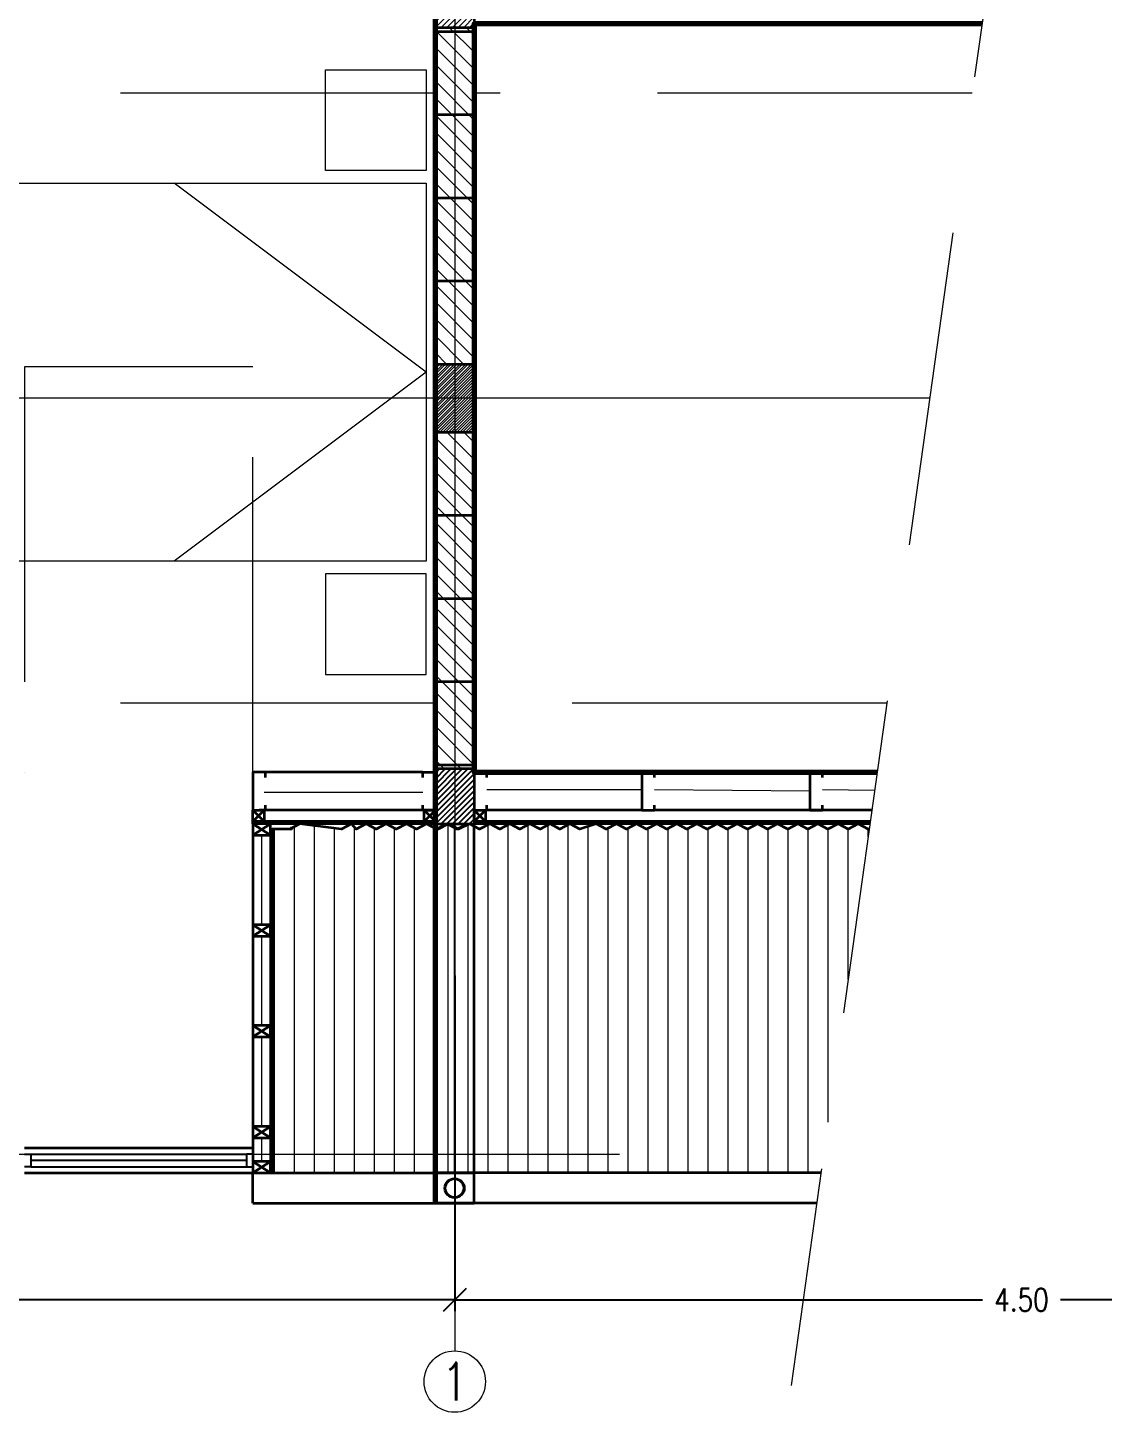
# Model space of a CAD drawing. Header units: metres. Extents: x 45 to 666, y -23 to 325.
# Drawn here: x 279.01 to 283.28, y 131.8 to 137.29 of the extents above; entities that cross this region are included whole.
import ezdxf

# ---------------------------------------------------------------- set-up
doc = ezdxf.new("R2010")
doc.units = ezdxf.units.M
doc.header["$LTSCALE"] = 5
doc.header["$MEASUREMENT"] = 0
doc.linetypes.add('HIDDEN', pattern=[0.375, 0.25, -0.125])
doc.layers.get('0').update_dxf_attribs({"color": 30})
doc.layers.get('DEFPOINTS').update_dxf_attribs({"color": 210})
for name, color, linetype, lineweight in [('A-ANNO-DIMS', 3, 'Continuous', 18), ('A-ANNO-SYMB', 3, 'Continuous', 18), ('A-ANNO-TEXT', 3, 'Continuous', 18), ('A-ELEV-MBE1', 7, 'Continuous', 35), ('A-ELEV-PATT', 8, 'Continuous', 18), ('A-FLOR-FTPT', 6, 'Continuous', 70), ('A-FLOR-LEVL', 7, 'Continuous', 35), ('A-FLOR-OVHD', 3, 'HIDDEN', 18), ('A-FURN', 8, 'Continuous', 18), ('A-GLAZ-FULL', 4, 'Continuous', 25), ('A-WALL-BATT', 8, 'BATTING', 18), ('A-WALL-FULL', 7, 'Continuous', 35), ('A-WALL-FULL-EXTR', 7, 'Continuous', 35), ('A-WALL-PATT', 8, 'Continuous', 18)]:
    doc.layers.add(name, color=color, linetype=linetype, lineweight=lineweight)
doc.styles.add('E-ROMANS', font='romans.shx', dxfattribs={"width": 0.8})
doc.linetypes.add('BATTING', pattern='A,0.0001,-0.1,[134,ltypeshp.shx,S=0.1,R=0,X=-0.1,Y=0],-0.2,[134,ltypeshp.shx,S=0.1,R=180,X=0.1,Y=0],-0.1', length=0.4001)
doc.dimstyles.new('E-0050_TICK_18', dxfattribs={"dimscale": 0.001, "dimtxt": 90, "dimasz": 90, "dimexe": 45, "dimexo": 30, "dimgap": 45, "dimtad": 0, "dimzin": 0, "dimdsep": 46, "dimtxsty": 'E-ROMANS', "dimblk": 'OBLIQUE', "dimcen": 45, "dimclrd": 256, "dimclre": 256, "dimclrt": 256, "dimadec": 0, "dimazin": 0, "dimtfac": 1, "dimtmove": 1, "dimatfit": 3, "dimldrblk": 'OPEN90', "dimfxl": 1, "dimtfill": 1, "dimtolj": 1, "dimtzin": 0, "dimarcsym": 0})
pattern_1 = [(45, (116.238842, 107.65683), (-0.0112253202, 0.0112253202), [])]

# ---------------------------------------------------------------- blocks, each defined once
blk = doc.blocks.new('_Oblique')
at = {"color": 0, "linetype": 'ByBlock', "lineweight": -2}
blk.add_line((-0.5, -0.5), (0.5, 0.5), dxfattribs=at)
blk = doc.blocks.new('*D233')
at = {"layer": 'A-ANNO-DIMS', "lineweight": -2, "transparency": 16777216}
for p, q in [((276.2054, 133.5321), (276.2054, 132.2006)), ((280.7054, 133.5321), (280.7054, 132.2006)), ((276.2054, 132.2456), (278.3007, 132.2456)), ((280.7054, 132.2456), (278.6101, 132.2456))]:
    blk.add_line(p, q, dxfattribs=at)
at = {"layer": 'DEFPOINTS', "color": 0, "transparency": 16777216}
for p in [(276.2054, 133.5621), (280.7054, 133.5621), (280.7054, 132.2456)]:
    blk.add_point(p, dxfattribs=at)
at = {"layer": 'A-ANNO-DIMS', "lineweight": -2, "transparency": 16777216, "xscale": 0.09, "yscale": 0.09, "zscale": 0.09, "rotation": 180}
blk.add_blockref('_Oblique', (276.2054, 132.2456), dxfattribs=at)
at = {"layer": 'A-ANNO-DIMS', "lineweight": -2, "transparency": 16777216, "xscale": 0.09, "yscale": 0.09, "zscale": 0.09}
blk.add_blockref('_Oblique', (280.7054, 132.2456), dxfattribs=at)
at = {"layer": 'A-ANNO-DIMS', "transparency": 16777216, "insert": (278.4554, 132.2456), "char_height": 0.09, "attachment_point": 5, "style": 'E-ROMANS', "bg_fill": 3, "box_fill_scale": 1.25, "bg_fill_color": 256, "bg_fill_true_color": 13158600, "bg_fill_transparency": 0}
blk.add_mtext('\\A1;4.50', dxfattribs=at)
blk = doc.blocks.new('_Open90')
at = {"color": 0, "linetype": 'ByBlock', "lineweight": -2}
for p, q in [((0, 0), (-1, 0)), ((-0.5, 0.5), (0, 0)), ((0, 0), (-0.5, -0.5))]:
    blk.add_line(p, q, dxfattribs=at)
blk = doc.blocks.new('*D235')
at = {"layer": 'A-ANNO-DIMS', "lineweight": -2, "transparency": 16777216}
for p, q in [((280.7054, 133.5321), (280.7054, 132.2006)), ((285.2054, 133.5321), (285.2054, 132.2006)), ((280.7054, 132.2456), (282.8007, 132.2456)), ((285.2054, 132.2456), (283.1101, 132.2456))]:
    blk.add_line(p, q, dxfattribs=at)
at = {"layer": 'DEFPOINTS', "color": 0, "transparency": 16777216}
for p in [(280.7054, 133.5621), (285.2054, 133.5621), (285.2054, 132.2456)]:
    blk.add_point(p, dxfattribs=at)
at = {"layer": 'A-ANNO-DIMS', "lineweight": -2, "transparency": 16777216, "xscale": 0.09, "yscale": 0.09, "zscale": 0.09, "rotation": 180}
blk.add_blockref('_Oblique', (280.7054, 132.2456), dxfattribs=at)
at = {"layer": 'A-ANNO-DIMS', "lineweight": -2, "transparency": 16777216, "xscale": 0.09, "yscale": 0.09, "zscale": 0.09}
blk.add_blockref('_Oblique', (285.2054, 132.2456), dxfattribs=at)
at = {"layer": 'A-ANNO-DIMS', "transparency": 16777216, "insert": (282.9554, 132.2456), "char_height": 0.09, "attachment_point": 5, "style": 'E-ROMANS', "bg_fill": 3, "box_fill_scale": 1.25, "bg_fill_color": 256, "bg_fill_true_color": 13158600, "bg_fill_transparency": 0}
blk.add_mtext('\\A1;4.50', dxfattribs=at)
blk = doc.blocks.new('CAMA150X200')
for p, q in [((-1.2, 0), (-0.8, 0)), ((-1.2, -0.4), (-1.2, 0)), ((-0.8, 0), (-0.8, -0.4)), ((-0.75, -2), (-0.75, 0)), ((-0.75, 0), (0.75, 0)), ((0, 0), (-0.75, -1)), ((0, 0), (0.75, -1)), ((0.75, 0), (0.75, -2)), ((0.8, 0), (0.8, -0.4)), ((1.2, 0), (0.8, 0)), ((1.2, -0.4), (1.2, 0)), ((-0.8, -0.4), (-1.2, -0.4)), ((0.8, -0.4), (1.2, -0.4)), ((0.75, -2), (-0.75, -2))]:
    blk.add_line(p, q)

msp = doc.modelspace()

# ---------------------------------------------------------------- hatches: boundary and pattern name
at = {"layer": 'A-ELEV-PATT'}
h = msp.add_hatch(dxfattribs=at)
h.set_pattern_fill('LINE', color=256, scale=0.015, angle=135, style=0)
h.set_pattern_definition([(135, (125.23884, 107.65683), (-0.03367596, -0.03367596), [])])
h.paths.add_polyline_path([(280.7824, 137.2788), (280.7054, 137.2788), (280.7054, 136.9488), (280.7824, 136.9488)])
h.paths.add_polyline_path([(280.7054, 137.2788), (280.6284, 137.2788), (280.6284, 136.9488), (280.7054, 136.9488)])
h.paths.add_polyline_path([(280.7054, 136.9488), (280.6284, 136.9488), (280.6284, 136.6188), (280.7054, 136.6188)])
h.paths.add_polyline_path([(280.7824, 136.9488), (280.7054, 136.9488), (280.7054, 136.6188), (280.7824, 136.6188)])
h.paths.add_polyline_path([(280.7824, 136.6188), (280.7054, 136.6188), (280.7054, 136.2888), (280.7824, 136.2888)])
h.paths.add_polyline_path([(280.7054, 136.6188), (280.6284, 136.6188), (280.6284, 136.2888), (280.7054, 136.2888)])
h.paths.add_polyline_path([(280.7054, 136.2888), (280.6284, 136.2888), (280.6284, 135.9588), (280.7054, 135.9588)])
h.paths.add_polyline_path([(280.7824, 136.2888), (280.7054, 136.2888), (280.7054, 135.9588), (280.7824, 135.9588)])
h.paths.add_polyline_path([(280.7824, 135.6888), (280.7054, 135.6888), (280.7054, 135.3588), (280.7824, 135.3588)])
h.paths.add_polyline_path([(280.7054, 135.6888), (280.6284, 135.6888), (280.6284, 135.3588), (280.7054, 135.3588)])
h.paths.add_polyline_path([(280.7054, 135.3588), (280.6284, 135.3588), (280.6284, 135.0288), (280.7054, 135.0288)])
h.paths.add_polyline_path([(280.7824, 135.3588), (280.7054, 135.3588), (280.7054, 135.0288), (280.7824, 135.0288)])
h.paths.add_polyline_path([(280.7824, 135.0288), (280.7054, 135.0288), (280.7054, 134.6988), (280.7824, 134.6988)])
h.paths.add_polyline_path([(280.7054, 135.0288), (280.6284, 135.0288), (280.6284, 134.6988), (280.7054, 134.6988)])
h.paths.add_polyline_path([(280.7054, 134.6988), (280.6284, 134.6988), (280.6284, 134.3688), (280.7054, 134.3688)])
h.paths.add_polyline_path([(280.7824, 134.6988), (280.7054, 134.6988), (280.7054, 134.3688), (280.7824, 134.3688)])
h.paths.add_polyline_path([(280.7824, 134.3688), (280.7054, 134.3688), (280.7054, 134.3538), (280.7824, 134.3538)])
h.paths.add_polyline_path([(280.7054, 134.3688), (280.6284, 134.3688), (280.6284, 134.3538), (280.7054, 134.3538)])
h.paths.add_polyline_path([(280.7054, 137.2938), (280.6284, 137.2938), (280.6284, 137.2788), (280.7054, 137.2788)])
h.paths.add_polyline_path([(280.7824, 137.2938), (280.7054, 137.2938), (280.7054, 137.2788), (280.7824, 137.2788)])
at = {"layer": 'A-WALL-PATT'}
h = msp.add_hatch(dxfattribs=at)
h.set_pattern_fill('LINE', color=256, scale=0.005, angle=45, style=0)
h.set_pattern_definition([(45, (125.238842, 110.81683), (-0.0112253202, 0.0112253202), [])])
h.paths.add_polyline_path([(280.7824, 137.5138), (280.6284, 137.5138), (280.6284, 137.2938), (280.7824, 137.2938)])
h = msp.add_hatch(dxfattribs=at)
h.set_pattern_fill('LINE', color=256, scale=0.005, angle=45, style=0)
h.set_pattern_definition([(45, (125.238842, 110.81683), (-0.0112253202, 0.0112253202), [])])
h.paths.add_polyline_path([(280.7824, 137.5138), (280.6284, 137.5138), (280.6284, 137.2938), (280.7824, 137.2938)])
h = msp.add_hatch(dxfattribs=at)
h.set_pattern_fill('LINE', color=256, scale=0.015, angle=135, style=0)
h.set_pattern_definition([(135, (125.23884, 107.65683), (-0.03367596, -0.03367596), [])])
h.paths.add_polyline_path([(280.7824, 137.2788), (280.7054, 137.2788), (280.7054, 136.9488), (280.7824, 136.9488)])
h.paths.add_polyline_path([(280.7054, 137.2788), (280.6284, 137.2788), (280.6284, 136.9488), (280.7054, 136.9488)])
h.paths.add_polyline_path([(280.7054, 136.9488), (280.6284, 136.9488), (280.6284, 136.6188), (280.7054, 136.6188)])
h.paths.add_polyline_path([(280.7824, 136.9488), (280.7054, 136.9488), (280.7054, 136.6188), (280.7824, 136.6188)])
h.paths.add_polyline_path([(280.7824, 136.6188), (280.7054, 136.6188), (280.7054, 136.2888), (280.7824, 136.2888)])
h.paths.add_polyline_path([(280.7054, 136.6188), (280.6284, 136.6188), (280.6284, 136.2888), (280.7054, 136.2888)])
h.paths.add_polyline_path([(280.7054, 136.2888), (280.6284, 136.2888), (280.6284, 135.9588), (280.7054, 135.9588)])
h.paths.add_polyline_path([(280.7824, 136.2888), (280.7054, 136.2888), (280.7054, 135.9588), (280.7824, 135.9588)])
h.paths.add_polyline_path([(280.7824, 135.6888), (280.7054, 135.6888), (280.7054, 135.3588), (280.7824, 135.3588)])
h.paths.add_polyline_path([(280.7054, 135.6888), (280.6284, 135.6888), (280.6284, 135.3588), (280.7054, 135.3588)])
h.paths.add_polyline_path([(280.7054, 135.3588), (280.6284, 135.3588), (280.6284, 135.0288), (280.7054, 135.0288)])
h.paths.add_polyline_path([(280.7824, 135.3588), (280.7054, 135.3588), (280.7054, 135.0288), (280.7824, 135.0288)])
h.paths.add_polyline_path([(280.7824, 135.0288), (280.7054, 135.0288), (280.7054, 134.6988), (280.7824, 134.6988)])
h.paths.add_polyline_path([(280.7054, 135.0288), (280.6284, 135.0288), (280.6284, 134.6988), (280.7054, 134.6988)])
h.paths.add_polyline_path([(280.7054, 134.6988), (280.6284, 134.6988), (280.6284, 134.3688), (280.7054, 134.3688)])
h.paths.add_polyline_path([(280.7824, 134.6988), (280.7054, 134.6988), (280.7054, 134.3688), (280.7824, 134.3688)])
h.paths.add_polyline_path([(280.7824, 134.3688), (280.7054, 134.3688), (280.7054, 134.3538), (280.7824, 134.3538)])
h.paths.add_polyline_path([(280.7054, 134.3688), (280.6284, 134.3688), (280.6284, 134.3538), (280.7054, 134.3538)])
h.paths.add_polyline_path([(280.7054, 137.2938), (280.6284, 137.2938), (280.6284, 137.2788), (280.7054, 137.2788)])
h.paths.add_polyline_path([(280.7824, 137.2938), (280.7054, 137.2938), (280.7054, 137.2788), (280.7824, 137.2788)])
h = msp.add_hatch(dxfattribs=at)
h.set_pattern_fill('LINE', color=256, scale=0.015, angle=135, style=0)
h.set_pattern_definition([(135, (125.23884, 107.65683), (-0.03367596, -0.03367596), [])])
h.paths.add_polyline_path([(280.7824, 137.2788), (280.7054, 137.2788), (280.7054, 136.9488), (280.7824, 136.9488)])
h.paths.add_polyline_path([(280.7054, 137.2788), (280.6284, 137.2788), (280.6284, 136.9488), (280.7054, 136.9488)])
h.paths.add_polyline_path([(280.7054, 136.9488), (280.6284, 136.9488), (280.6284, 136.6188), (280.7054, 136.6188)])
h.paths.add_polyline_path([(280.7824, 136.9488), (280.7054, 136.9488), (280.7054, 136.6188), (280.7824, 136.6188)])
h.paths.add_polyline_path([(280.7824, 136.6188), (280.7054, 136.6188), (280.7054, 136.2888), (280.7824, 136.2888)])
h.paths.add_polyline_path([(280.7054, 136.6188), (280.6284, 136.6188), (280.6284, 136.2888), (280.7054, 136.2888)])
h.paths.add_polyline_path([(280.7054, 136.2888), (280.6284, 136.2888), (280.6284, 135.9588), (280.7054, 135.9588)])
h.paths.add_polyline_path([(280.7824, 136.2888), (280.7054, 136.2888), (280.7054, 135.9588), (280.7824, 135.9588)])
h.paths.add_polyline_path([(280.7824, 135.6888), (280.7054, 135.6888), (280.7054, 135.3588), (280.7824, 135.3588)])
h.paths.add_polyline_path([(280.7054, 135.6888), (280.6284, 135.6888), (280.6284, 135.3588), (280.7054, 135.3588)])
h.paths.add_polyline_path([(280.7054, 135.3588), (280.6284, 135.3588), (280.6284, 135.0288), (280.7054, 135.0288)])
h.paths.add_polyline_path([(280.7824, 135.3588), (280.7054, 135.3588), (280.7054, 135.0288), (280.7824, 135.0288)])
h.paths.add_polyline_path([(280.7824, 135.0288), (280.7054, 135.0288), (280.7054, 134.6988), (280.7824, 134.6988)])
h.paths.add_polyline_path([(280.7054, 135.0288), (280.6284, 135.0288), (280.6284, 134.6988), (280.7054, 134.6988)])
h.paths.add_polyline_path([(280.7054, 134.6988), (280.6284, 134.6988), (280.6284, 134.3688), (280.7054, 134.3688)])
h.paths.add_polyline_path([(280.7824, 134.6988), (280.7054, 134.6988), (280.7054, 134.3688), (280.7824, 134.3688)])
h.paths.add_polyline_path([(280.7824, 134.3688), (280.7054, 134.3688), (280.7054, 134.3538), (280.7824, 134.3538)])
h.paths.add_polyline_path([(280.7054, 134.3688), (280.6284, 134.3688), (280.6284, 134.3538), (280.7054, 134.3538)])
h.paths.add_polyline_path([(280.7054, 137.2938), (280.6284, 137.2938), (280.6284, 137.2788), (280.7054, 137.2788)])
h.paths.add_polyline_path([(280.7824, 137.2938), (280.7054, 137.2938), (280.7054, 137.2788), (280.7824, 137.2788)])
h = msp.add_hatch(dxfattribs=at)
h.set_pattern_fill('LINE', color=256, scale=0.005, angle=45, style=0)
h.set_pattern_definition([(45, (120.738842, 107.65683), (-0.0112253202, 0.0112253202), [])])
h.paths.add_polyline_path([(280.7054, 135.9588), (280.6284, 135.9588), (280.6284, 135.8238), (280.7054, 135.8238)])
h.paths.add_polyline_path([(280.7824, 135.9588), (280.7054, 135.9588), (280.7054, 135.8238), (280.7824, 135.8238)])
h.paths.add_polyline_path([(280.7824, 135.8238), (280.7054, 135.8238), (280.7054, 135.6888), (280.7824, 135.6888)])
h.paths.add_polyline_path([(280.7054, 135.8238), (280.6284, 135.8238), (280.6284, 135.6888), (280.7054, 135.6888)])
h = msp.add_hatch(dxfattribs=at)
h.set_pattern_fill('LINE', color=256, scale=0.005, angle=45, style=0)
h.set_pattern_definition([(45, (120.738842, 107.65683), (-0.0112253202, 0.0112253202), [])])
h.paths.add_polyline_path([(280.7054, 135.9588), (280.6284, 135.9588), (280.6284, 135.8238), (280.7054, 135.8238)])
h.paths.add_polyline_path([(280.7824, 135.9588), (280.7054, 135.9588), (280.7054, 135.8238), (280.7824, 135.8238)])
h.paths.add_polyline_path([(280.7824, 135.8238), (280.7054, 135.8238), (280.7054, 135.6888), (280.7824, 135.6888)])
h.paths.add_polyline_path([(280.7054, 135.8238), (280.6284, 135.8238), (280.6284, 135.6888), (280.7054, 135.6888)])
h = msp.add_hatch(dxfattribs=at)
h.set_pattern_fill('LINE', color=256, scale=0.005, angle=45, style=0)
h.set_pattern_definition(pattern_1)
h.paths.add_polyline_path([(280.7054, 135.6888), (280.7824, 135.6888), (280.7824, 135.8238), (280.7054, 135.8238)])
h.paths.add_polyline_path([(280.7054, 135.8238), (280.6284, 135.8238), (280.6284, 135.6888), (280.7054, 135.6888)])
h.paths.add_polyline_path([(280.7054, 135.9588), (280.6284, 135.9588), (280.6284, 135.8238), (280.7054, 135.8238)])
h.paths.add_polyline_path([(280.7054, 135.8238), (280.7824, 135.8238), (280.7824, 135.9588), (280.7054, 135.9588)])
h = msp.add_hatch(dxfattribs=at)
h.set_pattern_fill('LINE', color=256, scale=0.005, angle=45, style=0)
h.set_pattern_definition([(45, (125.238842, 107.65683), (-0.0112253202, 0.0112253202), [])])
h.paths.add_polyline_path([(280.7824, 134.3538), (280.6284, 134.3538), (280.6284, 134.1338), (280.7824, 134.1338)])
h = msp.add_hatch(dxfattribs=at)
h.set_pattern_fill('LINE', color=256, scale=0.005, angle=45, style=0)
h.set_pattern_definition([(45, (125.238842, 107.65683), (-0.0112253202, 0.0112253202), [])])
h.paths.add_polyline_path([(280.7824, 134.3538), (280.6284, 134.3538), (280.6284, 134.1338), (280.7824, 134.1338)])
h = msp.add_hatch(dxfattribs=at)
h.set_pattern_fill('LINE', color=256, scale=0.005, angle=45, style=0)
h.set_pattern_definition(pattern_1)
h.paths.add_polyline_path([(280.7824, 134.3538), (280.7054, 134.3538), (280.7054, 134.1338), (280.7824, 134.1338)])
h.paths.add_polyline_path([(280.7054, 134.3538), (280.6284, 134.3538), (280.6284, 134.1338), (280.7054, 134.1338)])

# ---------------------------------------------------------------- linework, layer by layer
at = {"layer": 'A-ANNO-SYMB', "ltscale": 2}
msp.add_lwpolyline([(280.7054, 139.9986), (280.7054, 132.0429)], dxfattribs=at)
at = {"layer": 'A-ANNO-SYMB'}
msp.add_lwpolyline([(282.5904, 135.8238), (270.0152, 135.8238)], dxfattribs=at)
at = {"layer": 'A-ANNO-SYMB', "linetype": 'Continuous', "ltscale": 5}
msp.add_circle((280.7054, 131.921), 0.1219, dxfattribs=at)
at = {"layer": 'A-ELEV-MBE1'}
for p, q in [((280.5784, 134.3388), (279.9109, 134.3388)), ((280.5784, 134.3388), (279.9534, 134.3388)), ((282.1615, 134.3388), (281.4986, 134.3388)), ((282.3823, 134.3388), (282.1648, 134.3388))]:
    msp.add_line(p, q, dxfattribs=at)
at = {"layer": 'A-FLOR-FTPT'}
msp.add_lwpolyline([(282.7986, 137.3088), (280.7824, 137.3088), (280.7824, 134.3388), (282.3823, 134.3388)], dxfattribs=at)
at = {"layer": 'A-FLOR-LEVL'}
for p, q in [((280.5784, 134.1888), (279.9284, 134.1888)), ((280.5784, 134.1888), (279.9484, 134.1888)), ((281.4486, 134.1888), (280.8324, 134.1888)), ((281.4486, 134.1888), (280.8324, 134.1888)), ((282.1615, 134.1888), (281.4986, 134.1888)), ((282.3613, 134.1888), (282.1648, 134.1888))]:
    msp.add_line(p, q, dxfattribs=at)
for points in [[(279.9484, 134.1888), (279.9034, 134.1438)], [(279.9034, 134.1888), (279.9484, 134.1438)], [(280.6284, 134.1888), (280.5834, 134.1438)], [(280.5834, 134.1888), (280.6284, 134.1438)], [(280.8274, 134.1888), (280.7824, 134.1438)], [(280.7824, 134.1888), (280.8274, 134.1438)], [(280.8274, 134.1888), (280.7824, 134.1438)], [(280.7824, 134.1888), (280.8274, 134.1438)], [(279.9734, 134.1338), (279.9034, 134.0888)], [(279.9034, 134.1338), (279.9734, 134.0888)], [(279.9034, 134.0888), (279.9034, 133.7338)], [(279.9734, 134.0888), (279.9734, 133.7338)], [(279.9734, 133.7338), (279.9034, 133.6888)], [(279.9034, 133.7338), (279.9734, 133.6888)]]:
    msp.add_lwpolyline(points, dxfattribs=at)
at = {"layer": 'A-FLOR-OVHD'}
for points in [[(280.6284, 137.0338), (276.2824, 137.0338)], [(282.76, 137.0338), (280.7824, 137.0338)], [(279.9034, 134.3388), (279.9034, 135.9484), (278.9974, 135.9484), (278.9974, 134.3388), (278.9974, 134.3388)], [(280.6284, 134.6138), (276.2824, 134.6138)], [(282.4208, 134.6138), (280.7824, 134.6138)]]:
    msp.add_lwpolyline(points, dxfattribs=at)
at = {"layer": 'A-WALL-BATT', "ltscale": 0.018}
for p, q in [((280.5782, 134.2588), (279.9493, 134.2588)), ((281.4486, 134.2688), (280.8324, 134.2688)), ((281.4486, 134.2688), (280.8324, 134.2688)), ((282.1148, 134.2638), (281.4986, 134.2688)), ((282.3722, 134.2671), (282.1648, 134.2688))]:
    msp.add_line(p, q, dxfattribs=at)
msp.add_lwpolyline([(279.9384, 134.0888), (279.9384, 133.7338)], dxfattribs=at)
at = {"layer": 'A-WALL-FULL'}
for p, q in [((280.7824, 137.2938), (280.6284, 137.2938)), ((280.7824, 137.2938), (280.6284, 137.2938)), ((280.6284, 134.3538), (280.7824, 134.3538)), ((280.6284, 134.3538), (280.7824, 134.3538))]:
    msp.add_line(p, q, dxfattribs=at)
for points in [[(280.6284, 134.1338), (280.6284, 137.5138), (280.7824, 137.5138), (280.7824, 134.1338)], [(280.6284, 134.1338), (280.6284, 137.5138), (280.7824, 137.5138), (280.7824, 134.1338)], [(280.6284, 137.2788), (280.7824, 137.2788)], [(280.6284, 137.2788), (280.7824, 137.2788)], [(280.6284, 136.9488), (280.7824, 136.9488)], [(280.6284, 136.9488), (280.7824, 136.9488)], [(280.6284, 136.6188), (280.7824, 136.6188)], [(280.6284, 136.6188), (280.7824, 136.6188)], [(280.6284, 136.2888), (280.7824, 136.2888)], [(280.6284, 136.2888), (280.7824, 136.2888)], [(280.6284, 135.9588), (280.7824, 135.9588)], [(280.6284, 135.9588), (280.7824, 135.9588)], [(280.6284, 135.6888), (280.7824, 135.6888)], [(280.6284, 135.6888), (280.7824, 135.6888)], [(280.6284, 135.3588), (280.7824, 135.3588)], [(280.6284, 135.3588), (280.7824, 135.3588)], [(280.6284, 135.0288), (280.7824, 135.0288)], [(280.6284, 135.0288), (280.7824, 135.0288)], [(280.6284, 134.6988), (280.7824, 134.6988)], [(280.6284, 134.6988), (280.7824, 134.6988)], [(280.6284, 134.3688), (280.7824, 134.3688)], [(280.6284, 134.3688), (280.7824, 134.3688)], [(280.6284, 134.1338), (280.7824, 134.1338)], [(280.6284, 134.1338), (280.7824, 134.1338)]]:
    msp.add_lwpolyline(points, dxfattribs=at)
at = {"layer": 'A-WALL-FULL-EXTR'}
for p, q in [((280.6284, 134.3538), (280.7824, 134.3538)), ((280.6284, 134.1438), (279.9034, 134.1438)), ((279.9034, 134.1338), (279.9034, 134.1438)), ((280.6284, 134.1338), (279.9034, 134.1338)), ((282.355, 134.1438), (280.7824, 134.1438)), ((282.355, 134.1438), (280.7824, 134.1438)), ((282.3536, 134.1338), (280.7824, 134.1338)), ((282.3536, 134.1338), (280.7824, 134.1338))]:
    msp.add_line(p, q, dxfattribs=at)
for points in [[(280.6284, 134.1338), (280.6284, 137.5138), (280.7824, 137.5138), (280.7824, 134.1338)], [(280.6284, 137.2788), (280.7824, 137.2788)], [(280.6284, 136.9488), (280.7824, 136.9488)], [(280.6284, 136.6188), (280.7824, 136.6188)], [(280.6284, 136.2888), (280.7824, 136.2888)], [(280.6284, 135.9588), (280.7824, 135.9588)], [(280.6284, 135.6888), (280.7824, 135.6888)], [(280.6284, 135.3588), (280.7824, 135.3588)], [(280.6284, 135.0288), (280.7824, 135.0288)], [(280.6284, 134.6988), (280.7824, 134.6988)], [(280.6284, 134.3688), (280.7824, 134.3688)], [(279.9534, 134.3188), (279.9534, 134.3388), (279.9034, 134.3388), (279.9034, 134.1888), (279.9534, 134.1888), (279.9534, 134.2088)], [(280.5784, 134.3188), (280.5784, 134.3388), (280.6284, 134.3388), (280.6284, 134.1888), (280.5784, 134.1888), (280.5784, 134.2088)], [(280.5784, 134.3188), (280.5784, 134.3388), (280.6284, 134.3388), (280.6284, 134.1888), (280.5784, 134.1888), (280.5784, 134.2088)], [(280.8324, 134.3188), (280.8324, 134.3388), (280.7824, 134.3388), (280.7824, 134.1888), (280.8324, 134.1888), (280.8324, 134.2088)], [(280.8324, 134.3188), (280.8324, 134.3388), (280.7824, 134.3388), (280.7824, 134.1888), (280.8324, 134.1888), (280.8324, 134.2088)], [(281.4986, 134.3188), (281.4986, 134.3388), (281.4486, 134.3388), (281.4486, 134.1888), (281.4986, 134.1888), (281.4986, 134.2088)], [(282.1648, 134.3188), (282.1648, 134.3388), (282.1148, 134.3388), (282.1148, 134.1888), (282.1648, 134.1888), (282.1648, 134.2088)], [(279.9034, 134.1888), (279.9484, 134.1888), (279.9484, 134.1438), (279.9034, 134.1438), (279.9034, 134.1888)], [(280.5834, 134.1888), (280.6284, 134.1888), (280.6284, 134.1438), (280.5834, 134.1438), (280.5834, 134.1888)], [(280.7824, 134.1888), (280.8274, 134.1888), (280.8274, 134.1438), (280.7824, 134.1438), (280.7824, 134.1888)], [(280.7824, 134.1888), (280.8274, 134.1888), (280.8274, 134.1438), (280.7824, 134.1438), (280.7824, 134.1888)], [(279.9734, 134.1338), (279.9034, 134.1338), (279.9034, 134.0888), (279.9734, 134.0888), (279.9734, 134.1338)], [(280.7574, 134.1338), (280.7154, 134.1138), (280.6734, 134.1338), (280.6334, 134.1138), (280.5934, 134.1338), (280.5534, 134.1138), (280.5134, 134.1338), (280.4734, 134.1138), (280.4334, 134.1338), (280.3934, 134.1138), (280.3534, 134.1338), (280.3134, 134.1138), (280.2959, 134.1338), (280.2559, 134.1138), (280.0909, 134.1338), (280.0509, 134.1138)], [(282.351, 134.1158), (282.347, 134.1138), (282.307, 134.1338), (282.267, 134.1138), (282.227, 134.1338), (282.187, 134.1138), (282.147, 134.1338), (282.107, 134.1138), (282.067, 134.1338), (282.027, 134.1138), (281.987, 134.1338), (281.947, 134.1138), (281.907, 134.1338), (281.867, 134.1138), (281.827, 134.1338), (281.787, 134.1138), (281.747, 134.1338), (281.707, 134.1138), (281.667, 134.1338), (281.627, 134.1138), (281.587, 134.1338), (281.547, 134.1138), (281.507, 134.1338), (281.467, 134.1138), (281.427, 134.1338), (281.387, 134.1138), (281.347, 134.1338), (281.307, 134.1138), (281.267, 134.1338), (281.202, 134.1138), (281.162, 134.1338), (281.122, 134.1138), (281.084, 134.1338), (281.044, 134.1138), (281.004, 134.1338), (280.964, 134.1138), (280.924, 134.1338), (280.884, 134.1138), (280.844, 134.1338), (280.804, 134.1138), (280.764, 134.1338), (280.72, 134.1138), (280.68, 134.1338), (280.64, 134.1138), (280.6284, 134.1196)], [(282.351, 134.1158), (282.347, 134.1138), (282.307, 134.1338), (282.267, 134.1138), (282.227, 134.1338), (282.187, 134.1138), (282.147, 134.1338), (282.107, 134.1138), (282.067, 134.1338), (282.027, 134.1138), (281.987, 134.1338), (281.947, 134.1138), (281.907, 134.1338), (281.867, 134.1138), (281.827, 134.1338), (281.787, 134.1138), (281.747, 134.1338), (281.707, 134.1138), (281.667, 134.1338), (281.627, 134.1138), (281.587, 134.1338), (281.547, 134.1138), (281.507, 134.1338), (281.467, 134.1138), (281.427, 134.1338), (281.387, 134.1138), (281.347, 134.1338), (281.307, 134.1138), (281.267, 134.1338), (281.202, 134.1138), (281.162, 134.1338), (281.122, 134.1138), (281.084, 134.1338), (281.044, 134.1138), (281.004, 134.1338), (280.964, 134.1138), (280.924, 134.1338), (280.884, 134.1138), (280.844, 134.1338), (280.804, 134.1138), (280.764, 134.1338), (280.72, 134.1138), (280.68, 134.1338), (280.64, 134.1138), (280.6284, 134.1196)], [(280.6284, 134.1338), (280.7824, 134.1338)], [(280.057, 134.1225), (280.057, 134.1138), (279.98, 134.1138), (279.98, 134.0888)], [(279.9734, 133.7338), (279.9034, 133.7338), (279.9034, 133.6888), (279.9734, 133.6888), (279.9734, 133.7338)]]:
    msp.add_lwpolyline(points, dxfattribs=at)

# ---------------------------------------------------------------- block references
at = {"layer": 'A-FURN', "rotation": 270}
msp.add_blockref('CAMA150X200', (280.5919, 135.9265), dxfattribs=at)

# ---------------------------------------------------------------- texts
at = {"layer": 'A-ANNO-TEXT', "ltscale": 5, "insert": (280.7054, 131.921), "char_height": 0.15, "attachment_point": 5, "style": 'E-ROMANS'}
msp.add_mtext('1', dxfattribs=at)

# ---------------------------------------------------------------- next in the draw order: dimensions: what is measured, and where the dimension line sits
at = {"layer": 'A-ANNO-DIMS'}
dim = msp.add_linear_dim(base=(280.7054, 132.2456), p1=(276.2054, 133.5621), p2=(280.7054, 133.5621), dimstyle='E-0050_TICK_18', dxfattribs=at)
dim.commit()
dim.dimension.update_dxf_attribs({"geometry": '*D233', "text_midpoint": (278.4554, 132.2456)})

# ---------------------------------------------------------------- next in the draw order: linework, layer by layer
at = {"layer": 'A-FLOR-FTPT'}
msp.add_line((280.6284, 132.6288), (280.6284, 139.0188), dxfattribs=at)
at = {"layer": 'A-FLOR-LEVL'}
for p, q in [((279.9034, 133.2888), (279.9034, 132.9338)), ((279.9734, 133.2888), (279.9734, 132.9338)), ((279.9034, 132.8888), (279.9034, 132.7938)), ((279.9734, 132.8888), (279.9734, 132.7938)), ((279.9034, 132.6288), (279.9034, 132.7488))]:
    msp.add_line(p, q, dxfattribs=at)
for points in [[(279.9034, 133.6888), (279.9034, 133.3338)], [(279.9734, 133.6888), (279.9734, 133.3338)], [(279.9734, 133.3338), (279.9034, 133.2888)], [(279.9034, 133.3338), (279.9734, 133.2888)], [(279.9734, 132.9338), (279.9034, 132.8888)], [(279.9034, 132.9338), (279.9734, 132.8888)], [(278.9974, 132.8488), (279.9034, 132.8488)], [(279.9734, 132.7938), (279.9034, 132.7488)], [(279.9034, 132.7938), (279.9734, 132.7488)], [(278.9974, 132.7488), (279.9034, 132.7488)]]:
    msp.add_lwpolyline(points, dxfattribs=at)
at = {"layer": 'A-GLAZ-FULL'}
for p, q in [((279.0224, 132.8238), (279.8784, 132.8238)), ((279.8784, 132.7988), (279.0224, 132.7988)), ((279.0224, 132.7738), (279.8784, 132.7738))]:
    msp.add_line(p, q, dxfattribs=at)
for points in [[(278.9974, 132.8238), (279.0224, 132.8238), (279.0224, 132.7738), (278.9974, 132.7738)], [(279.9034, 132.8238), (279.8784, 132.8238), (279.8784, 132.7738), (279.9034, 132.7738)]]:
    msp.add_lwpolyline(points, dxfattribs=at)
at = {"layer": 'A-WALL-BATT', "ltscale": 0.018}
for p, q in [((279.9384, 133.2888), (279.9384, 132.9338)), ((279.9384, 132.8888), (279.9384, 132.7938))]:
    msp.add_line(p, q, dxfattribs=at)
msp.add_lwpolyline([(279.9384, 133.6888), (279.9384, 133.3338)], dxfattribs=at)
at = {"layer": 'A-WALL-FULL-EXTR'}
for points in [[(279.9834, 134.1138), (279.9834, 132.7488)], [(279.9734, 133.3338), (279.9034, 133.3338), (279.9034, 133.2888), (279.9734, 133.2888), (279.9734, 133.3338)], [(279.9734, 132.9338), (279.9034, 132.9338), (279.9034, 132.8888), (279.9734, 132.8888), (279.9734, 132.9338)], [(279.9734, 132.7938), (279.9034, 132.7938), (279.9034, 132.7488), (279.9734, 132.7488), (279.9734, 132.7938)], [(279.9034, 132.7488), (279.9834, 132.7488)]]:
    msp.add_lwpolyline(points, dxfattribs=at)

# ---------------------------------------------------------------- next in the draw order: dimensions: what is measured, and where the dimension line sits
at = {"layer": 'A-ANNO-DIMS'}
dim = msp.add_linear_dim(base=(285.2054, 132.2456), p1=(280.7054, 133.5621), p2=(285.2054, 133.5621), dimstyle='E-0050_TICK_18', dxfattribs=at)
dim.commit()
dim.dimension.update_dxf_attribs({"geometry": '*D235', "text_midpoint": (282.9554, 132.2456)})

# ---------------------------------------------------------------- next in the draw order: hatches: boundary and pattern name
at = {"layer": 'A-ELEV-PATT'}
h = msp.add_hatch(dxfattribs=at)
h.set_pattern_fill('LINE', color=256, scale=0.025, angle=90, style=0)
h.set_pattern_definition([(90, (116.23884, 107.65683), (-0.079375, 2e-16), [])])
h.paths.add_polyline_path([(279.9834, 132.7488), (280.7824, 132.7488), (280.7824, 134.1338), (280.7574, 134.1338), (280.7154, 134.1138), (280.6734, 134.1338), (280.6334, 134.1138), (280.5934, 134.1338), (280.5534, 134.1138), (280.5134, 134.1338), (280.4734, 134.1138), (280.4334, 134.1338), (280.3934, 134.1138), (280.3534, 134.1338), (280.3134, 134.1138), (280.2959, 134.1338), (280.2559, 134.1138), (280.0909, 134.1338), (280.057, 134.1168), (280.057, 134.1138), (279.9834, 134.1138)])
h.paths.add_polyline_path([(276.1284, 134.1196), (276.1284, 132.7488), (278.9174, 132.7488), (278.9174, 134.104), (278.8791, 134.1138), (278.845, 134.1138), (278.8212, 134.1019), (278.7663, 134.1334), (278.727, 134.1138), (278.687, 134.1338), (278.647, 134.1138), (278.607, 134.1338), (278.567, 134.1138), (278.527, 134.1338), (278.487, 134.1138), (278.447, 134.1338), (278.407, 134.1138), (278.367, 134.1338), (278.327, 134.1138), (278.287, 134.1338), (278.247, 134.1138), (278.207, 134.1338), (278.167, 134.1138), (278.127, 134.1338), (278.087, 134.1138), (278.047, 134.1338), (278.007, 134.1138), (277.967, 134.1338), (277.927, 134.1138), (277.887, 134.1338), (277.847, 134.1138), (277.807, 134.1338), (277.767, 134.1138), (277.727, 134.1338), (277.687, 134.1138), (277.647, 134.1338), (277.607, 134.1138), (277.567, 134.1338), (277.527, 134.1138), (277.487, 134.1338), (277.447, 134.1138), (277.407, 134.1338), (277.367, 134.1138), (277.327, 134.1338), (277.287, 134.1138), (277.247, 134.1338), (277.207, 134.1138), (277.167, 134.1338), (277.127, 134.1138), (277.087, 134.1338), (277.047, 134.1138), (277.007, 134.1338), (276.967, 134.1138), (276.927, 134.1338), (276.887, 134.1138), (276.847, 134.1338), (276.807, 134.1138), (276.767, 134.1338), (276.702, 134.1138), (276.662, 134.1338), (276.622, 134.1138), (276.584, 134.1338), (276.544, 134.1138), (276.504, 134.1338), (276.464, 134.1138), (276.424, 134.1338), (276.384, 134.1138), (276.344, 134.1338), (276.304, 134.1138), (276.264, 134.1338), (276.22, 134.1138), (276.18, 134.1338), (276.14, 134.1138)])
h = msp.add_hatch(dxfattribs=at)
h.set_pattern_fill('LINE', color=256, scale=0.025, angle=90, style=0)
h.set_pattern_definition([(90, (120.73884, 107.65683), (-0.079375, 2e-13), [])])
h.paths.add_polyline_path([(284.4834, 132.7488), (285.2824, 132.7488), (285.2824, 134.1338), (285.2574, 134.1338), (285.2154, 134.1138), (285.1734, 134.1338), (285.1334, 134.1138), (285.0934, 134.1338), (285.0534, 134.1138), (285.0134, 134.1338), (284.9734, 134.1138), (284.9334, 134.1338), (284.8934, 134.1138), (284.8534, 134.1338), (284.8134, 134.1138), (284.7959, 134.1338), (284.7559, 134.1138), (284.5909, 134.1338), (284.557, 134.1168), (284.557, 134.1138), (284.4834, 134.1138)])
h.paths.add_polyline_path([(282.1594, 132.7488), (282.351, 134.1158), (282.347, 134.1138), (282.307, 134.1338), (282.267, 134.1138), (282.227, 134.1338), (282.187, 134.1138), (282.147, 134.1338), (282.107, 134.1138), (282.067, 134.1338), (282.027, 134.1138), (281.987, 134.1338), (281.947, 134.1138), (281.907, 134.1338), (281.867, 134.1138), (281.827, 134.1338), (281.787, 134.1138), (281.747, 134.1338), (281.707, 134.1138), (281.667, 134.1338), (281.627, 134.1138), (281.587, 134.1338), (281.547, 134.1138), (281.507, 134.1338), (281.467, 134.1138), (281.427, 134.1338), (281.387, 134.1138), (281.347, 134.1338), (281.307, 134.1138), (281.267, 134.1338), (281.202, 134.1138), (281.162, 134.1338), (281.122, 134.1138), (281.084, 134.1338), (281.044, 134.1138), (281.004, 134.1338), (280.964, 134.1138), (280.924, 134.1338), (280.884, 134.1138), (280.844, 134.1338), (280.804, 134.1138), (280.764, 134.1338), (280.72, 134.1138), (280.68, 134.1338), (280.64, 134.1138), (280.6284, 134.1196), (280.6284, 132.7488)])

# ---------------------------------------------------------------- next in the draw order: linework, layer by layer
at = {"layer": 'A-ANNO-SYMB'}
msp.add_lwpolyline([(270.0152, 132.8238), (281.3598, 132.8238)], dxfattribs=at)
at = {"layer": 'A-FLOR-LEVL'}
for p, q in [((280.7824, 132.7488), (280.7824, 134.1338)), ((279.9834, 132.7488), (280.7824, 132.7488)), ((282.1594, 132.7488), (280.6284, 132.7488)), ((282.1594, 132.7488), (280.6284, 132.7488)), ((280.7824, 132.6288), (280.7824, 132.7488)), ((279.9034, 132.6288), (280.7824, 132.6288)), ((282.1426, 132.6288), (280.6284, 132.6288)), ((282.1426, 132.6288), (280.6284, 132.6288))]:
    msp.add_line(p, q, dxfattribs=at)
for centre in [(280.7034, 132.6888), (280.7034, 132.6888), (280.7054, 132.6888)]:
    msp.add_circle(centre, 0.0375, dxfattribs=at)
at = {"layer": 'A-FLOR-OVHD'}
msp.add_lwpolyline([(283.2029, 140.1931), (282.0412, 131.9055)], dxfattribs=at)

doc.saveas('drawing.dxf')
